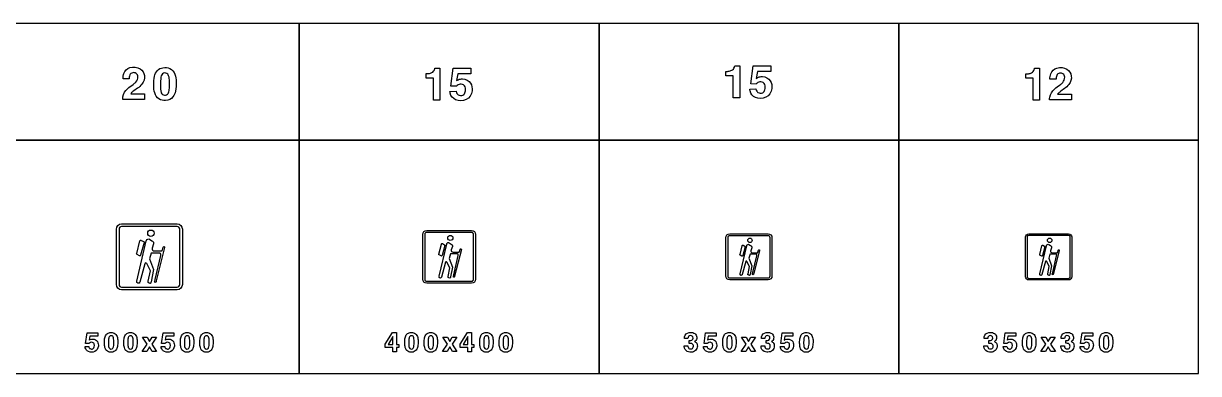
# Model space of a CAD drawing. Extents: x 0 to 18160, y 0 to 2655.
# Drawn here: x 9262 to 18160, y 0 to 2655 of the extents above; entities that cross this region are included whole.
import ezdxf

# ---------------------------------------------------------------- set-up
doc = ezdxf.new("R2010")
doc.units = 0
doc.header["$MEASUREMENT"] = 0

msp = doc.modelspace()

# ---------------------------------------------------------------- linework, layer by layer
for points in [[(9080, 1770), (11350, 1770), (11350, 2655), (9080, 2655)], [(11350, 1770), (13620, 1770), (13620, 2655), (11350, 2655)], [(13620, 1770), (15890, 1770), (15890, 2655), (13620, 2655)], [(15890, 1770), (18160, 1770), (18160, 2655), (15890, 2655)], [(9080, 0), (11350, 0), (11350, 1770), (9080, 1770)], [(11350, 0), (13620, 0), (13620, 1770), (11350, 1770)], [(13620, 0), (15890, 0), (15890, 1770), (13620, 1770)], [(15890, 0), (18160, 0), (18160, 1770), (15890, 1770)], [(10198.2, 221.797), (10163.1, 276.346), (10197.9, 276.346), (10216.2, 242.294), (10234.9, 276.346), (10269, 276.346), (10233.5, 222.318), (10270, 166.299), (10235.4, 166.299), (10215.6, 202.389), (10195.2, 166.299), (10161, 166.299)], [(12001, 222.096), (12055.2, 309.963), (12087.1, 309.963), (12087.1, 219.229), (12103.3, 219.229), (12103.3, 196.409), (12087.1, 196.409), (12087.1, 165.058), (12058.6, 165.058), (12058.6, 196.409), (12001, 196.409)], [(12058.6, 280.769), (12022.6, 219.229), (12058.6, 219.229)], [(12472.5, 221.797), (12437.4, 276.346), (12472.2, 276.347), (12490.5, 242.294), (12509.2, 276.347), (12543.3, 276.347), (12507.8, 222.318), (12544.3, 166.299), (12509.7, 166.299), (12489.9, 202.389), (12469.5, 166.299), (12435.3, 166.299)], [(12569, 222.114), (12623.3, 309.981), (12655.1, 309.981), (12655.1, 219.246), (12671.3, 219.246), (12671.3, 196.427), (12655.1, 196.427), (12655.1, 165.076), (12626.6, 165.076), (12626.6, 196.427), (12569, 196.427)], [(12626.6, 280.787), (12590.6, 219.246), (12626.6, 219.246)], [(14734.2, 221.783), (14699.1, 276.333), (14733.9, 276.333), (14752.1, 242.281), (14770.8, 276.333), (14805, 276.333), (14769.4, 222.304), (14806, 166.285), (14771.4, 166.285), (14751.6, 202.375), (14731.2, 166.285), (14697, 166.285)], [(17004.2, 221.783), (16969.1, 276.333), (17003.9, 276.333), (17022.1, 242.281), (17040.8, 276.333), (17075, 276.333), (17039.4, 222.304), (17076, 166.285), (17041.4, 166.285), (17021.6, 202.375), (17001.2, 166.285), (16967, 166.285)]]:
    msp.add_lwpolyline(points, close=True)
for points in [[(10012.9, 2078.85, -0.0640343), (10014.2, 2099.78, -0.161687), (10050, 2160.33, -0.0283718), (10091.8, 2192.71, 0.0545111), (10112.7, 2210.64, 0.192461), (10127.7, 2250.18, 0.234238), (10114.1, 2276.56, 0.196223), (10088.8, 2281.34, 0.252425), (10066.8, 2264.16, 0.0856617), (10062.7, 2247.14, 0.0202329), (10062, 2235.45), (10015.3, 2235.45, -0.0983795), (10021.4, 2276.76, -0.245047), (10067.6, 2319.89, -0.207102), (10144.5, 2311.55, -0.233443), (10177, 2259.22, -0.20961), (10158.8, 2195.04, -0.0785124), (10124.9, 2163.57, 0.0107372), (10089.1, 2137.78, 0.0665092), (10073.2, 2121.74), (10177.7, 2121.74), (10177.7, 2078.85)], [(10247.9, 2191.49, -0.0563084), (10253.9, 2254.33, -0.130301), (10276.1, 2298.12, -0.174843), (10317.9, 2319.53, -0.147552), (10371, 2312.9, -0.192146), (10407.8, 2269.73, -0.0833996), (10417.1, 2212.7, -0.0545507), (10412.1, 2141.92, -0.116773), (10393, 2097.85, -0.221099), (10338.1, 2070.16, -0.162564), (10286.7, 2082.68, -0.174743), (10255.4, 2128.1, -0.0640867), (10247.9, 2186.79)], [(12310.9, 2274.45), (12324.1, 2274.45, 0.0261527), (12330.1, 2275.12, 0.0824327), (12354.9, 2282.34, 0.211118), (12374.9, 2306.08, 0.0230957), (12377.6, 2315.99), (12415.7, 2315.99), (12415.7, 2074.01), (12367.1, 2074.01), (12367.1, 2241.03), (12310.9, 2241.03)], [(12491, 2139), (12538, 2140.78, 0.0452719), (12544.4, 2124.55, 0.0567733), (12549.1, 2117.67, 0.070207), (12553.5, 2114.2, 0.264984), (12589.6, 2112.3, 0.20748), (12607, 2135.41, 0.147389), (12605.8, 2173.44, 0.308532), (12576.4, 2194.85, 0.215743), (12546.7, 2184.62, 0.028781), (12541.3, 2178.38), (12498.7, 2180.39), (12516.5, 2315.07), (12650.5, 2315.07), (12650.5, 2273.2), (12550.1, 2273.2), (12541.1, 2221.19, -0.0211252), (12554.1, 2228.73, -0.121371), (12587.4, 2234.58, -0.244671), (12647.2, 2202.63, -0.173069), (12658.8, 2143.5, -0.256779), (12613.6, 2077.51, -0.199585), (12534, 2076.44, -0.245625), (12493.7, 2125.34, -0.0170062)], [(14580.9, 2291.94), (14594, 2291.94, 0.0261527), (14600.1, 2292.61, 0.0824327), (14624.9, 2299.84, 0.211118), (14644.9, 2323.58, 0.0230957), (14647.6, 2333.49), (14685.7, 2333.49), (14685.7, 2091.51), (14637.1, 2091.51), (14637.1, 2258.53), (14580.9, 2258.53)], [(14761, 2156.5), (14808, 2158.28, 0.0452719), (14814.4, 2142.04, 0.0567733), (14819.1, 2135.17, 0.070207), (14823.5, 2131.7, 0.264984), (14859.6, 2129.8, 0.20748), (14877, 2152.9, 0.147389), (14875.8, 2190.94, 0.308532), (14846.4, 2212.34, 0.215743), (14816.7, 2202.11, 0.028781), (14811.3, 2195.87), (14768.7, 2197.89), (14786.5, 2332.56), (14920.5, 2332.56), (14920.5, 2290.7), (14820.1, 2290.7), (14811.1, 2238.69, -0.0211252), (14824, 2246.23, -0.121371), (14857.4, 2252.08, -0.244671), (14917.2, 2220.12, -0.173069), (14928.7, 2161, -0.256779), (14883.6, 2095.01, -0.199585), (14804, 2093.94, -0.245625), (14763.7, 2142.83, -0.0170062)], [(16852.4, 2273.43), (16865.5, 2273.43, 0.0261527), (16871.5, 2274.1, 0.0824327), (16896.4, 2281.32, 0.211118), (16916.4, 2305.06, 0.0230957), (16919, 2314.97), (16957.1, 2314.97), (16957.1, 2072.99), (16908.5, 2072.99), (16908.5, 2240.01), (16852.4, 2240.01)], [(17032.5, 2075.98, -0.0640343), (17033.8, 2096.92, -0.161687), (17069.6, 2157.46, -0.0283718), (17111.4, 2189.85, 0.0545111), (17132.3, 2207.78, 0.192461), (17147.3, 2247.31, 0.234238), (17133.7, 2273.69, 0.196223), (17108.4, 2278.47, 0.252425), (17086.4, 2261.29, 0.0856617), (17082.3, 2244.27, 0.0202329), (17081.6, 2232.58), (17034.9, 2232.58, -0.0983795), (17041, 2273.89, -0.245047), (17087.1, 2317.02, -0.207102), (17164.1, 2308.69, -0.233443), (17196.6, 2256.36, -0.20961), (17178.4, 2192.18, -0.0785124), (17144.5, 2160.7, 0.0107372), (17108.7, 2134.91, 0.0665092), (17092.8, 2118.88), (17197.3, 2118.88), (17197.3, 2075.98)], [(10299.2, 2160.96, 0.0124589), (10299.8, 2154.64, 0.0668192), (10305.4, 2129.25, 0.615362), (10356.3, 2123.64, 0.0726881), (10361.7, 2136.67, 0.0588562), (10366.4, 2173.95, 0.0389037), (10364.8, 2240.94, 0.084671), (10358.2, 2264.28, 0.156013), (10346.8, 2276.44, 0.143208), (10331, 2279.4, 0.172584), (10315.3, 2273.2, 0.132565), (10305.3, 2257.64, 0.0498315), (10300.8, 2235.92, 0.0368731)], [(10005, 634.997, -0.414213), (9965, 674.997), (9965, 1095, -0.414213), (10005, 1135), (10425, 1135, -0.414213), (10465, 1095), (10465, 674.997, -0.414213), (10425, 634.997)], [(10005, 654.997), (10425, 654.997, 0.414213), (10445, 674.997), (10445, 1095, 0.414213), (10425, 1115), (10005, 1115, 0.414213), (9985, 1095), (9985, 674.997, 0.414213)], [(10202.1, 1064.01, -1), (10250.6, 1064.01, -1)], [(12315, 684.997, -0.414213), (12285, 714.997), (12285, 1055, -0.414213), (12315, 1085), (12655, 1085, -0.414213), (12685, 1055), (12685, 714.997, -0.414213), (12655, 684.997)], [(12315, 699.997), (12655, 699.997, 0.414213), (12670, 714.997), (12670, 1055, 0.414213), (12655, 1070), (12315, 1070, 0.414213), (12300, 1055), (12300, 714.997, 0.414213)], [(10174.7, 993.763), (10148.7, 898.657), (10148.2, 896.916, -0.473971), (10140.1, 893.321), (10121.4, 902.734, -0.349473), (10118.5, 909.204), (10119, 911.166), (10142.5, 1005.52, -0.482219), (10152.7, 1010.15), (10171.8, 1000.35, -0.354745)], [(10234.2, 1006.77, -0.0825033), (10243.1, 999.564, -0.146691), (10245.9, 992.282, -0.0751075), (10246.2, 986.132, -0.0362846), (10245.5, 983.463), (10235.7, 951.683, 0.503277), (10252.2, 929.443), (10299.7, 929.462, 0.019577), (10306, 929.34, 0.0762858), (10309.4, 930.127, 0.212105), (10312.2, 933.403, 0.0172574), (10313, 936.394), (10318.7, 957.692, -0.972002), (10330.5, 955.397), (10267, 703.001), (10266.3, 700.278), (10265.4, 696.115), (10265.2, 695.402, -0.0268765), (10265.1, 694.83, -0.935556), (10254.8, 697.726, -0.0199049), (10255.1, 699.249), (10259, 713.857), (10301.3, 896.316, 0.0399828), (10302, 903.509, 0.323735), (10294, 912.341, 0.0706664), (10287.2, 912.621, -0.00951978), (10285.4, 912.579), (10227.9, 912.579), (10216.1, 870.438), (10245.9, 788.641), (10227.9, 694.466, -0.072615), (10225.6, 686.738, -0.165939), (10222.7, 683.816, -0.119372), (10220.6, 683.458, -0.167871), (10206.6, 689.381, -0.213065), (10204.9, 694.102, -0.0487822), (10205.8, 700.197), (10222.3, 779.435), (10194.5, 834.572, 0.685463), (10180.3, 833.165), (10141.9, 693.767, -0.0309638), (10140.4, 688.405, -0.236089), (10136.6, 684.812, -0.183163), (10127.9, 685.444, -0.0872983), (10120.3, 690.141, -0.158281), (10119.1, 692.547, -0.0927593), (10119.4, 699.827, -0.0122228), (10119.8, 701.538), (10191.7, 1005.93), (10193, 1009.99, -0.489476), (10216.2, 1018.5)], [(12452.8, 972.01), (12431.9, 895.925), (12431.5, 894.532, -0.473971), (12425.1, 891.656), (12410.1, 899.187, -0.349473), (12407.8, 904.363), (12408.2, 905.932), (12427, 981.419, -0.482219), (12435.2, 985.118), (12450.5, 977.283, -0.354745)], [(12500.3, 982.414, -0.0825033), (12507.5, 976.651, -0.146691), (12509.7, 970.825, -0.0751075), (12510, 965.905, -0.0362846), (12509.4, 963.77), (12501.5, 938.346, 0.503277), (12514.7, 920.554), (12552.8, 920.569, 0.019577), (12557.8, 920.472, 0.0762858), (12560.5, 921.101, 0.212105), (12562.8, 923.722, 0.0172574), (12563.4, 926.114), (12568, 943.153, -0.972002), (12577.4, 941.317), (12526.6, 739.4), (12526.1, 737.222), (12525.3, 733.892), (12525.1, 733.092, -0.935556), (12516.8, 735.18, -0.0199049), (12517.1, 736.399), (12520.2, 748.085), (12554.1, 894.053, 0.0399828), (12554.6, 899.806, 0.323735), (12548.2, 906.872, 0.0706664), (12542.8, 907.096, -0.00951978), (12541.4, 907.063), (12495.3, 907.063), (12485.9, 873.35), (12509.8, 807.912), (12495.3, 732.572, -0.072615), (12493.5, 726.39, -0.165939), (12491.2, 724.053, -0.119372), (12489.5, 723.766, -0.167871), (12478.3, 728.504, -0.213065), (12476.9, 732.281, -0.0487822), (12477.6, 737.157), (12490.8, 800.548), (12468.6, 844.657, 0.685463), (12457.3, 843.531), (12426.5, 732.013, -0.0309638), (12425.3, 727.724, -0.236089), (12422.3, 724.849, -0.183163), (12415.3, 725.354, -0.0872983), (12409.2, 729.112, -0.158281), (12408.3, 731.037, -0.0927593), (12408.5, 736.861, -0.0122228), (12408.8, 738.23), (12466.4, 981.744), (12467.4, 984.989, -0.489476), (12485.9, 991.798)], [(12474.7, 1028.21, -1), (12513.4, 1028.21, -1)], [(14610, 709.997, -0.414213), (14580, 739.997), (14580, 1030, -0.414213), (14610, 1060), (14900, 1060, -0.414213), (14930, 1030), (14930, 739.997, -0.414213), (14900, 709.997)], [(14610, 724.997), (14900, 724.997, 0.414213), (14915, 739.997), (14915, 1030, 0.414213), (14900, 1045), (14610, 1045, 0.414213), (14595, 1030), (14595, 739.997, 0.414213)], [(14768.4, 970.238, -0.0825033), (14774.7, 965.195, -0.146691), (14776.6, 960.097, -0.0751075), (14776.8, 955.793, -0.0362846), (14776.3, 953.925), (14769.5, 931.679, 0.503277), (14781, 916.11), (14814.3, 916.123, 0.019577), (14818.7, 916.038, 0.0762858), (14821.1, 916.589, 0.212105), (14823, 918.882, 0.0172574), (14823.6, 920.976), (14827.6, 935.885, -0.972002), (14835.8, 934.278), (14791.4, 757.601), (14790.9, 755.695), (14790.2, 752.531, -0.0268765), (14790, 751.881, -0.935556), (14782.9, 753.908, -0.0199049), (14783, 754.974), (14785.8, 765.2), (14815.4, 892.922, 0.0399828), (14815.9, 897.956, 0.323735), (14810.3, 904.139, 0.0706664), (14805.6, 904.335, -0.00951978), (14804.3, 904.305), (14764, 904.305), (14755.8, 874.807), (14776.7, 817.549), (14764, 751.626, -0.072615), (14762.4, 746.217, -0.165939), (14760.4, 744.172, -0.119372), (14759, 743.921, -0.167871), (14749.2, 748.067, -0.213065), (14747.9, 751.372, -0.0487822), (14748.5, 755.638), (14760.1, 811.105), (14740.6, 849.7, 0.685463), (14730.7, 848.716), (14703.8, 751.137, -0.0309638), (14702.8, 747.384, -0.236089), (14700.1, 744.868, -0.183163), (14694, 745.311, -0.0872983), (14688.7, 748.599, -0.158281), (14687.9, 750.283, -0.0927593), (14688.1, 755.379, -0.0122228), (14688.3, 756.577), (14738.7, 969.651), (14739.6, 972.491, -0.489476), (14755.8, 978.449)], [(14746, 1010.31, -1), (14779.9, 1010.31, -1)], [(16874, 709.997, -0.414213), (16850, 733.997), (16850, 1036, -0.414213), (16874, 1060), (17176, 1060, -0.414213), (17200, 1036), (17200, 733.997, -0.414213), (17176, 709.997)], [(16874, 721.997), (17176, 721.997, 0.414213), (17188, 733.997), (17188, 1036, 0.414213), (17176, 1048), (16874, 1048, 0.414213), (16862, 1036), (16862, 733.997, 0.414213)], [(17038.4, 970.238, -0.0825033), (17044.7, 965.195, -0.146691), (17046.6, 960.097, -0.0751075), (17046.8, 955.793, -0.0362846), (17046.3, 953.925), (17039.5, 931.679, 0.503277), (17051, 916.11), (17084.3, 916.123, 0.019577), (17088.7, 916.038, 0.0762858), (17091.1, 916.589, 0.212105), (17093, 918.882, 0.0172574), (17093.6, 920.976), (17097.6, 935.885, -0.972002), (17105.8, 934.278), (17061.4, 757.601), (17060.9, 755.695), (17060.2, 752.531, -0.0268765), (17060, 751.881, -0.935556), (17052.9, 753.908, -0.0199049), (17053, 754.974), (17055.8, 765.2), (17085.4, 892.922, 0.0399828), (17085.9, 897.956, 0.323735), (17080.3, 904.139, 0.0706664), (17075.6, 904.335, -0.00951978), (17074.3, 904.305), (17034, 904.305), (17025.8, 874.807), (17046.7, 817.549), (17034, 751.626, -0.072615), (17032.4, 746.217, -0.165939), (17030.4, 744.172, -0.119372), (17029, 743.921, -0.167871), (17019.2, 748.067, -0.213065), (17017.9, 751.372, -0.0487822), (17018.5, 755.638), (17030.1, 811.105), (17010.6, 849.7, 0.685463), (17000.7, 848.716), (16973.8, 751.137, -0.0309638), (16972.8, 747.384, -0.236089), (16970.1, 744.868, -0.183163), (16964, 745.311, -0.0872983), (16958.7, 748.599, -0.158281), (16957.9, 750.283, -0.0927593), (16958.1, 755.379, -0.0122228), (16958.3, 756.577), (17008.7, 969.651), (17009.6, 972.491, -0.489476), (17025.8, 978.449)], [(17016, 1010.31, -1), (17049.9, 1010.31, -1)], [(14726.8, 961.135), (14708.6, 894.56), (14708.2, 893.342, -0.473971), (14702.6, 890.825), (14689.5, 897.414, -0.349473), (14687.4, 901.943), (14687.8, 903.316), (14704.3, 969.368, -0.482219), (14711.4, 972.604), (14724.8, 965.748, -0.354745)], [(16996.8, 961.135), (16978.6, 894.56), (16978.2, 893.342, -0.473971), (16972.6, 890.825), (16959.5, 897.414, -0.349473), (16957.4, 901.943), (16957.8, 903.316), (16974.3, 969.368, -0.482219), (16981.4, 972.604), (16994.8, 965.748, -0.354745)], [(9727.75, 203.882), (9755.92, 204.948, 0.0452719), (9759.76, 195.209, 0.0567733), (9762.6, 191.086, 0.070207), (9765.26, 189, 0.264984), (9786.87, 187.863, 0.20748), (9797.32, 201.725, 0.147389), (9796.63, 224.545, 0.308532), (9779, 237.389, 0.215743), (9761.13, 231.251, 0.028781), (9757.91, 227.507), (9732.34, 228.716), (9743.03, 309.521), (9823.46, 309.521), (9823.46, 284.403), (9763.2, 284.403), (9757.82, 253.195, -0.0211252), (9765.57, 257.721, -0.121371), (9785.57, 261.228, -0.244671), (9821.44, 242.057, -0.173069), (9828.39, 206.583, -0.256779), (9801.28, 166.986, -0.199585), (9753.55, 166.346, -0.245625), (9729.38, 195.683, -0.0170062)], [(9874.18, 234.284, -0.0563084), (9877.8, 271.986, -0.130301), (9891.12, 298.265, -0.174843), (9916.22, 311.109, -0.147552), (9948.09, 307.128, -0.192146), (9970.17, 281.227, -0.0833996), (9975.72, 247.009, -0.0545507), (9972.71, 204.545, -0.116773), (9961.26, 178.099, -0.221099), (9928.35, 161.488, -0.162564), (9897.47, 169, -0.174743), (9878.7, 196.251, -0.0640867), (9874.23, 231.464)], [(9905.01, 215.967, 0.0124589), (9905.32, 212.175, 0.0668192), (9908.68, 196.938, 0.615362), (9939.23, 193.573, 0.0726881), (9942.5, 201.393, 0.0588562), (9945.32, 223.763, 0.0389037), (9944.34, 263.953, 0.084671), (9940.39, 277.957, 0.156013), (9933.51, 285.256, 0.143208), (9924.08, 287.033, 0.172584), (9914.63, 283.313, 0.132565), (9908.66, 273.976, 0.0498315), (9905.93, 260.943, 0.0368731)], [(10020.9, 234.284, -0.0563084), (10024.5, 271.986, -0.130301), (10037.9, 298.265, -0.174843), (10063, 311.109, -0.147552), (10094.8, 307.128, -0.192146), (10116.9, 281.227, -0.0833996), (10122.5, 247.009, -0.0545507), (10119.5, 204.545, -0.116773), (10108, 178.1, -0.221099), (10075.1, 161.488, -0.162564), (10044.2, 169, -0.174743), (10025.5, 196.251, -0.0640867), (10021, 231.464)], [(10051.8, 215.967, 0.0124589), (10052.1, 212.175, 0.0668192), (10055.4, 196.938, 0.615362), (10086, 193.573, 0.0726881), (10089.2, 201.393, 0.0588562), (10092.1, 223.763, 0.0389037), (10091.1, 263.953, 0.084671), (10087.1, 277.957, 0.156013), (10080.3, 285.256, 0.143208), (10070.8, 287.033, 0.172584), (10061.4, 283.313, 0.132565), (10055.4, 273.976, 0.0498315), (10052.7, 260.943, 0.0368731)], [(10303.3, 203.891), (10331.5, 204.957, 0.0452719), (10335.3, 195.218, 0.0567733), (10338.2, 191.095, 0.070207), (10340.8, 189.009, 0.264984), (10362.4, 187.872, 0.20748), (10372.9, 201.734, 0.147389), (10372.2, 224.554, 0.308532), (10354.6, 237.398, 0.215743), (10336.7, 231.26, 0.028781), (10333.5, 227.516), (10307.9, 228.725), (10318.6, 309.531), (10399, 309.531), (10399, 284.412), (10338.8, 284.412), (10333.4, 253.204, -0.0211252), (10341.1, 257.73, -0.121371), (10361.1, 261.237, -0.244671), (10397, 242.066, -0.173069), (10404, 206.592, -0.256779), (10376.8, 166.995, -0.199585), (10329.1, 166.355, -0.245625), (10304.9, 195.692, -0.0170062)], [(10449.7, 234.285, -0.0563084), (10453.4, 271.986, -0.130301), (10466.7, 298.266, -0.174843), (10491.8, 311.109, -0.147552), (10523.7, 307.128, -0.192146), (10545.7, 281.228, -0.0833996), (10551.3, 247.01, -0.0545507), (10548.3, 204.545, -0.116773), (10536.8, 178.1, -0.221099), (10503.9, 161.488, -0.162564), (10473, 169, -0.174743), (10454.3, 196.251, -0.0640867), (10449.8, 231.465)], [(10480.6, 215.967, 0.0124589), (10480.9, 212.175, 0.0668192), (10484.2, 196.939, 0.615362), (10514.8, 193.574, 0.0726881), (10518.1, 201.394, 0.0588562), (10520.9, 223.763, 0.0389037), (10519.9, 263.953, 0.084671), (10516, 277.957, 0.156013), (10509.1, 285.256, 0.143208), (10499.7, 287.033, 0.172584), (10490.2, 283.313, 0.132565), (10484.2, 273.976, 0.0498315), (10481.5, 260.943, 0.0368731)], [(10596.5, 234.275, -0.0563084), (10600.1, 271.977, -0.130301), (10613.4, 298.256, -0.174843), (10638.5, 311.1, -0.147552), (10670.4, 307.119, -0.192146), (10692.5, 281.218, -0.0833996), (10698, 247, -0.0545507), (10695, 204.536, -0.116773), (10683.6, 178.09, -0.221099), (10650.7, 161.479, -0.162564), (10619.8, 168.991, -0.174743), (10601, 196.242, -0.0640867), (10596.5, 231.455)], [(10627.3, 215.958, 0.0124589), (10627.6, 212.166, 0.0668192), (10631, 196.929, 0.615362), (10661.5, 193.564, 0.0726881), (10664.8, 201.384, 0.0588562), (10667.6, 223.754, 0.0389037), (10666.7, 263.943, 0.084671), (10662.7, 277.948, 0.156013), (10655.8, 285.247, 0.143208), (10646.4, 287.024, 0.172584), (10636.9, 283.304, 0.132565), (10631, 273.967, 0.0498315), (10628.2, 260.934, 0.0368731)], [(12148.5, 234.285, -0.0563084), (12152.1, 271.986, -0.130301), (12165.4, 298.266, -0.174843), (12190.5, 311.109, -0.147552), (12222.4, 307.128, -0.192146), (12244.5, 281.228, -0.0833996), (12250, 247.01, -0.0545507), (12247, 204.546, -0.116773), (12235.6, 178.1, -0.221099), (12202.7, 161.489, -0.162564), (12171.8, 169.001, -0.174743), (12153, 196.252, -0.0640867), (12148.5, 231.465)], [(12179.3, 215.967, 0.0124589), (12179.6, 212.176, 0.0668192), (12183, 196.939, 0.615362), (12213.5, 193.574, 0.0726881), (12216.8, 201.394, 0.0588562), (12219.6, 223.764, 0.0389037), (12218.6, 263.953, 0.084671), (12214.7, 277.958, 0.156013), (12207.8, 285.256, 0.143208), (12198.4, 287.034, 0.172584), (12188.9, 283.313, 0.132565), (12183, 273.977, 0.0498315), (12180.2, 260.944, 0.0368731)], [(12295.2, 234.285, -0.0563084), (12298.9, 271.986, -0.130301), (12312.2, 298.266, -0.174843), (12337.3, 311.109, -0.147552), (12369.1, 307.128, -0.192146), (12391.2, 281.228, -0.0833996), (12396.8, 247.01, -0.0545507), (12393.8, 204.546, -0.116773), (12382.3, 178.1, -0.221099), (12349.4, 161.489, -0.162564), (12318.5, 169.001, -0.174743), (12299.8, 196.252, -0.0640867), (12295.3, 231.465)], [(12326.1, 215.967, 0.0124589), (12326.4, 212.176, 0.0668192), (12329.7, 196.939, 0.615362), (12360.3, 193.574, 0.0726881), (12363.5, 201.394, 0.0588562), (12366.4, 223.764, 0.0389037), (12365.4, 263.953, 0.084671), (12361.4, 277.958, 0.156013), (12354.6, 285.256, 0.143208), (12345.1, 287.034, 0.172584), (12335.7, 283.313, 0.132565), (12329.7, 273.977, 0.0498315), (12327, 260.944, 0.0368731)], [(12716.5, 234.285, -0.0563084), (12720.1, 271.986, -0.130301), (12733.4, 298.266, -0.174843), (12758.5, 311.109, -0.147552), (12790.4, 307.128, -0.192146), (12812.5, 281.228, -0.0833996), (12818, 247.01, -0.0545507), (12815, 204.545, -0.116773), (12803.6, 178.1, -0.221099), (12770.7, 161.489, -0.162564), (12739.8, 169, -0.174743), (12721, 196.252, -0.0640867), (12716.5, 231.465)], [(12747.3, 215.967, 0.0124589), (12747.6, 212.176, 0.0668192), (12751, 196.939, 0.615362), (12781.5, 193.574, 0.0726881), (12784.8, 201.394, 0.0588562), (12787.6, 223.763, 0.0389037), (12786.7, 263.953, 0.084671), (12782.7, 277.958, 0.156013), (12775.8, 285.256, 0.143208), (12766.4, 287.033, 0.172584), (12757, 283.313, 0.132565), (12751, 273.977, 0.0498315), (12748.3, 260.943, 0.0368731)], [(12863.2, 234.275, -0.0563084), (12866.9, 271.977, -0.130301), (12880.2, 298.256, -0.174843), (12905.3, 311.1, -0.147552), (12937.2, 307.119, -0.192146), (12959.2, 281.219, -0.0833996), (12964.8, 247.001, -0.0545507), (12961.8, 204.536, -0.116773), (12950.3, 178.091, -0.221099), (12917.4, 161.479, -0.162564), (12886.5, 168.991, -0.174743), (12867.8, 196.242, -0.0640867), (12863.3, 231.456)], [(12894.1, 215.958, 0.0124589), (12894.4, 212.166, 0.0668192), (12897.7, 196.93, 0.615362), (12928.3, 193.565, 0.0726881), (12931.6, 201.385, 0.0588562), (12934.4, 223.754, 0.0389037), (12933.4, 263.944, 0.084671), (12929.5, 277.948, 0.156013), (12922.6, 285.247, 0.143208), (12913.2, 287.024, 0.172584), (12903.7, 283.304, 0.132565), (12897.7, 273.967, 0.0498315), (12895, 260.934, 0.0368731)], [(14264.9, 210.618), (14292.7, 210.618, 0.0411845), (14294, 201.495, 0.335066), (14312.3, 186.329, 0.276505), (14331.4, 195.05, 0.158203), (14334.8, 207.49, 0.0878221), (14333, 217.04, 0.217575), (14321.9, 227.158, 0.0882727), (14309.1, 229.031), (14302.7, 229.031), (14302.7, 250.192, 0.0282129), (14314.4, 250.547, 0.50028), (14330.6, 277.846, 0.235001), (14319.5, 286.874, 0.165496), (14304.1, 285.5, 0.220849), (14295.5, 275.571, 0.055705), (14293.8, 264.647), (14266.9, 264.647, -0.0488003), (14268, 278.201, -0.30773), (14302.6, 310.903, -0.146685), (14338.2, 307.348, -0.469869), (14354.2, 251.685, -0.0891152), (14346.9, 244.623), (14344.4, 242.822, -0.0245333), (14351.1, 238.983, -0.202429), (14364.5, 216.969, -0.422325), (14326.8, 163.296, -0.154301), (14288.4, 167.609, -0.287878), (14265, 204.03, -0.0143877)], [(14410.5, 203.85), (14438.6, 204.916, 0.0452719), (14442.5, 195.177, 0.0567733), (14445.3, 191.054, 0.070207), (14448, 188.968, 0.264984), (14469.6, 187.831, 0.20748), (14480, 201.694, 0.147389), (14479.4, 224.513, 0.308532), (14461.7, 237.357, 0.215743), (14443.9, 231.22, 0.028781), (14440.6, 227.476), (14415.1, 228.684), (14425.7, 309.49), (14506.2, 309.49), (14506.2, 284.371), (14445.9, 284.371), (14440.5, 253.163, -0.0211252), (14448.3, 257.689, -0.121371), (14468.3, 261.196, -0.244671), (14504.2, 242.025, -0.173069), (14511.1, 206.551, -0.256779), (14484, 166.954, -0.199585), (14436.3, 166.314, -0.245625), (14412.1, 195.651, -0.0170062)], [(14556.9, 234.262, -0.0563084), (14560.5, 271.963, -0.130301), (14573.8, 298.243, -0.174843), (14598.9, 311.086, -0.147552), (14630.8, 307.106, -0.192146), (14652.9, 281.205, -0.0833996), (14658.4, 246.987, -0.0545507), (14655.4, 204.523, -0.116773), (14644, 178.077, -0.221099), (14611.1, 161.466, -0.162564), (14580.2, 168.978, -0.174743), (14561.4, 196.229, -0.0640867), (14556.9, 231.442)], [(14587.7, 215.944, 0.0124589), (14588, 212.153, 0.0668192), (14591.4, 196.916, 0.615362), (14621.9, 193.551, 0.0726881), (14625.2, 201.371, 0.0588562), (14628, 223.741, 0.0389037), (14627.1, 263.93, 0.084671), (14623.1, 277.935, 0.156013), (14616.2, 285.233, 0.143208), (14606.8, 287.011, 0.172584), (14597.3, 283.29, 0.132565), (14591.4, 273.954, 0.0498315), (14588.7, 260.921, 0.0368731)], [(14847.3, 210.655), (14875.2, 210.655, 0.0411845), (14876.4, 201.531, 0.335066), (14894.7, 186.366, 0.276505), (14913.9, 195.086, 0.158203), (14917.2, 207.527, 0.0878221), (14915.4, 217.076, 0.217575), (14904.3, 227.195, 0.0882727), (14891.6, 229.067), (14885.1, 229.067), (14885.1, 250.228, 0.0282129), (14896.8, 250.584, 0.50028), (14913, 277.882, 0.235001), (14901.9, 286.911, 0.165496), (14886.5, 285.536, 0.220849), (14878, 275.607, 0.055705), (14876.2, 264.683), (14849.4, 264.683, -0.0488003), (14850.4, 278.238, -0.30773), (14885, 310.939, -0.146685), (14920.7, 307.384, -0.469869), (14936.6, 251.721, -0.0891152), (14929.4, 244.659), (14926.8, 242.858, -0.0245333), (14933.5, 239.019, -0.202429), (14946.9, 217.005, -0.422325), (14909.3, 163.332, -0.154301), (14870.8, 167.645, -0.287878), (14847.4, 204.067, -0.0143877)], [(14992.9, 203.886), (15021.1, 204.953, 0.0452719), (15024.9, 195.213, 0.0567733), (15027.8, 191.09, 0.070207), (15030.4, 189.005, 0.264984), (15052, 187.868, 0.20748), (15062.5, 201.73, 0.147389), (15061.8, 224.55, 0.308532), (15044.2, 237.394, 0.215743), (15026.3, 231.256, 0.028781), (15023.1, 227.512), (14997.5, 228.721), (15008.2, 309.526), (15088.6, 309.526), (15088.6, 284.408), (15028.3, 284.408), (15023, 253.199, -0.0211252), (15030.7, 257.725, -0.121371), (15050.7, 261.232, -0.244671), (15086.6, 242.062, -0.173069), (15093.5, 206.588, -0.256779), (15066.4, 166.991, -0.199585), (15018.7, 166.351, -0.245625), (14994.5, 195.687, -0.0170062)], [(15139.3, 234.299, -0.0563084), (15143, 272, -0.130301), (15156.3, 298.28, -0.174843), (15181.4, 311.123, -0.147552), (15213.2, 307.142, -0.192146), (15235.3, 281.242, -0.0833996), (15240.9, 247.024, -0.0545507), (15237.9, 204.559, -0.116773), (15226.4, 178.114, -0.221099), (15193.5, 161.502, -0.162564), (15162.6, 169.014, -0.174743), (15143.9, 196.265, -0.0640867), (15139.4, 231.479)], [(15170.2, 215.981, 0.0124589), (15170.5, 212.19, 0.0668192), (15173.8, 196.953, 0.615362), (15204.4, 193.588, 0.0726881), (15207.6, 201.408, 0.0588562), (15210.5, 223.777, 0.0389037), (15209.5, 263.967, 0.084671), (15205.5, 277.972, 0.156013), (15198.7, 285.27, 0.143208), (15189.2, 287.047, 0.172584), (15179.8, 283.327, 0.132565), (15173.8, 273.991, 0.0498315), (15171.1, 260.957, 0.0368731)], [(16534.9, 210.618), (16562.7, 210.618, 0.0411845), (16564, 201.495, 0.335066), (16582.3, 186.329, 0.276505), (16601.4, 195.05, 0.158203), (16604.8, 207.49, 0.0878221), (16603, 217.04, 0.217575), (16591.9, 227.158, 0.0882727), (16579.1, 229.031), (16572.7, 229.031), (16572.7, 250.192, 0.0282129), (16584.4, 250.547, 0.50028), (16600.6, 277.846, 0.235001), (16589.5, 286.874, 0.165496), (16574.1, 285.5, 0.220849), (16565.5, 275.571, 0.055705), (16563.8, 264.647), (16536.9, 264.647, -0.0488003), (16538, 278.201, -0.30773), (16572.6, 310.903, -0.146685), (16608.2, 307.348, -0.469869), (16624.2, 251.685, -0.0891152), (16616.9, 244.623), (16614.4, 242.822, -0.0245333), (16621.1, 238.983, -0.202429), (16634.5, 216.969, -0.422325), (16596.8, 163.296, -0.154301), (16558.4, 167.609, -0.287878), (16535, 204.03, -0.0143877)], [(16680.5, 203.85), (16708.6, 204.916, 0.0452719), (16712.5, 195.177, 0.0567733), (16715.3, 191.054, 0.070207), (16718, 188.968, 0.264984), (16739.6, 187.831, 0.20748), (16750, 201.694, 0.147389), (16749.4, 224.513, 0.308532), (16731.7, 237.357, 0.215743), (16713.9, 231.22, 0.028781), (16710.6, 227.476), (16685.1, 228.684), (16695.7, 309.49), (16776.2, 309.49), (16776.2, 284.371), (16715.9, 284.371), (16710.5, 253.163, -0.0211252), (16718.3, 257.689, -0.121371), (16738.3, 261.196, -0.244671), (16774.2, 242.025, -0.173069), (16781.1, 206.551, -0.256779), (16754, 166.954, -0.199585), (16706.3, 166.314, -0.245625), (16682.1, 195.651, -0.0170062)], [(16826.9, 234.262, -0.0563084), (16830.5, 271.963, -0.130301), (16843.8, 298.243, -0.174843), (16868.9, 311.086, -0.147552), (16900.8, 307.106, -0.192146), (16922.9, 281.205, -0.0833996), (16928.4, 246.987, -0.0545507), (16925.4, 204.523, -0.116773), (16914, 178.077, -0.221099), (16881.1, 161.466, -0.162564), (16850.2, 168.978, -0.174743), (16831.4, 196.229, -0.0640867), (16826.9, 231.442)], [(16857.7, 215.944, 0.0124589), (16858, 212.153, 0.0668192), (16861.4, 196.916, 0.615362), (16891.9, 193.551, 0.0726881), (16895.2, 201.371, 0.0588562), (16898, 223.741, 0.0389037), (16897.1, 263.93, 0.084671), (16893.1, 277.935, 0.156013), (16886.2, 285.233, 0.143208), (16876.8, 287.011, 0.172584), (16867.3, 283.29, 0.132565), (16861.4, 273.954, 0.0498315), (16858.7, 260.921, 0.0368731)], [(17117.3, 210.655), (17145.2, 210.655, 0.0411845), (17146.4, 201.531, 0.335066), (17164.7, 186.366, 0.276505), (17183.9, 195.086, 0.158203), (17187.2, 207.527, 0.0878221), (17185.4, 217.076, 0.217575), (17174.3, 227.195, 0.0882727), (17161.6, 229.067), (17155.1, 229.067), (17155.1, 250.228, 0.0282129), (17166.8, 250.584, 0.50028), (17183, 277.882, 0.235001), (17171.9, 286.911, 0.165496), (17156.5, 285.536, 0.220849), (17148, 275.607, 0.055705), (17146.3, 264.683), (17119.4, 264.683, -0.0488003), (17120.4, 278.238, -0.30773), (17155, 310.939, -0.146685), (17190.7, 307.384, -0.469869), (17206.6, 251.721, -0.0891152), (17199.4, 244.659), (17196.8, 242.858, -0.0245333), (17203.5, 239.019, -0.202429), (17216.9, 217.005, -0.422325), (17179.3, 163.332, -0.154301), (17140.8, 167.645, -0.287878), (17117.4, 204.067, -0.0143877)], [(17262.9, 203.886), (17291.1, 204.953, 0.0452719), (17294.9, 195.213, 0.0567733), (17297.8, 191.09, 0.070207), (17300.4, 189.005, 0.264984), (17322, 187.868, 0.20748), (17332.5, 201.73, 0.147389), (17331.8, 224.55, 0.308532), (17314.2, 237.394, 0.215743), (17296.3, 231.256, 0.028781), (17293.1, 227.512), (17267.5, 228.721), (17278.2, 309.526), (17358.6, 309.526), (17358.6, 284.408), (17298.3, 284.408), (17293, 253.199, -0.0211252), (17300.7, 257.725, -0.121371), (17320.7, 261.232, -0.244671), (17356.6, 242.062, -0.173069), (17363.5, 206.588, -0.256779), (17336.4, 166.991, -0.199585), (17288.7, 166.351, -0.245625), (17264.5, 195.687, -0.0170062)], [(17409.3, 234.299, -0.0563084), (17413, 272, -0.130301), (17426.3, 298.28, -0.174843), (17451.4, 311.123, -0.147552), (17483.2, 307.142, -0.192146), (17505.3, 281.242, -0.0833996), (17510.9, 247.024, -0.0545507), (17507.9, 204.559, -0.116773), (17496.4, 178.114, -0.221099), (17463.5, 161.502, -0.162564), (17432.6, 169.014, -0.174743), (17413.9, 196.265, -0.0640867), (17409.4, 231.479)], [(17440.2, 215.981, 0.0124589), (17440.5, 212.19, 0.0668192), (17443.8, 196.953, 0.615362), (17474.4, 193.588, 0.0726881), (17477.6, 201.408, 0.0588562), (17480.5, 223.777, 0.0389037), (17479.5, 263.967, 0.084671), (17475.5, 277.972, 0.156013), (17468.7, 285.27, 0.143208), (17459.2, 287.047, 0.172584), (17449.8, 283.327, 0.132565), (17443.8, 273.991, 0.0498315), (17441.1, 260.957, 0.0368731)]]:
    msp.add_lwpolyline(points, format="xyb", close=True)

doc.saveas('drawing.dxf')
